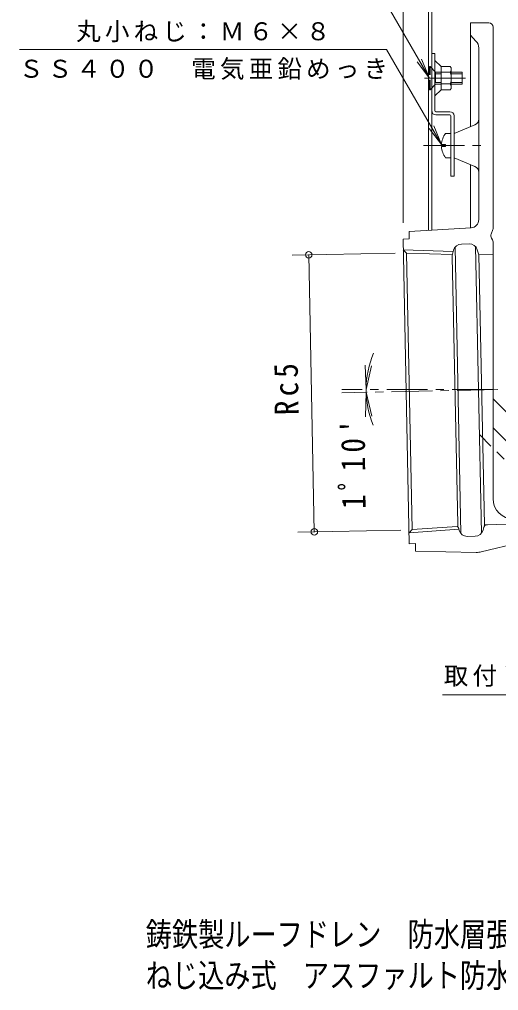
# Model space of a CAD drawing. Units: millimetres at full size, sheet at 1:4; details may follow other scales. Extents: x -442 to 499, y -549 to 529.
# Drawn here: x -407.5 to -173.3, y -549.5 to -74.5 of the extents above; entities that cross this region are included whole.
import ezdxf
from ezdxf.enums import TextEntityAlignment as Align

# ---------------------------------------------------------------- set-up
doc = ezdxf.new("R2010")
doc.units = ezdxf.units.MM
doc.header["$LTSCALE"] = 4
doc.header["$PDMODE"] = 32
doc.header["$PDSIZE"] = 3.2
for name, pattern in [('CHAIN1', [8, 5, -1, 1, -1]), ('DASHED1', [1.8, 1.2, -0.6]), ('DASHED2', [3, 2, -1])]:
    doc.linetypes.add(name, pattern=pattern)
for name, color, linetype, lineweight in [('0-0_通り芯', 4, 'Continuous', 9), ('0-4_その他', 7, 'Continuous', 9), ('0-5_寸法', 7, 'Continuous', 9), ('0-8', 2, 'Continuous', 9), ('0-A', 2, 'Continuous', 9), ('0-F', 7, 'CHAIN1', 9)]:
    doc.layers.add(name, color=color, linetype=linetype, lineweight=lineweight)
doc.layers.add('F-4_F-4ﾚｲﾔ', color=2, linetype='Continuous')
doc.styles.add('ＭＳ ゴシック', font='')
doc.styles.get('ＭＳ ゴシック').set_extended_font_data('MS Gothic')

msp = doc.modelspace()

# ---------------------------------------------------------------- linework, layer by layer
at = {"layer": '0-0_通り芯'}
for p, q in [((-177.977, -76.234), (-186.978, -76.234)), ((-186.978, -126.901), (-186.978, -76.234)), ((-175.977, -78.234), (-175.977, -176.897)), ((-184.321, -85.084), (-186.978, -82.235)), ((-182.977, -88.494), (-182.977, -172.433)), ((-194.978, -130.234), (-184.824, -126.004)), ((-194.978, -142.234), (-194.978, -130.234)), ((-194.978, -142.234), (-184.824, -146.465)), ((-186.978, -176.44), (-186.978, -145.568)), ((-217.053, -178.234), (-186.739, -176.426)), ((-176.977, -180.449), (-176.977, -179.928)), ((-176.79, -179.083), (-176.165, -177.742)), ((-187.584, -184.297), (-191.473, -184.376)), ((-176.709, -181.449), (-176.245, -182.253)), ((-175.977, -183.252), (-175.977, -308.875)), ((-195.271, -187.401), (-195.915, -189.968)), ((-195.903, -190.567), (-195.915, -189.968)), ((-191.644, -325.99), (-194.498, -185.856)), ((-181.647, -325.788), (-184.5, -185.652)), ((-180.23, -321.677), (-182.917, -189.703)), ((-193.239, -321.34), (-195.903, -190.567)), ((-175.977, -260.151), (-162.758, -273.371)), ((-175.977, -274.293), (-131.384, -318.887)), ((-193.212, -322.691), (-193.239, -321.34)), ((-180.873, -324.242), (-180.229, -321.675)), ((-59.827, -318.899), (-180.23, -321.675)), ((-192.479, -324.478), (-192.777, -323.467)), ((-184.672, -327.267), (-188.561, -327.346)), ((-181.718, -334.933), (-154.012, -328.296)), ((-184.272, -335.205), (-213.869, -334.539))]:
    msp.add_line(p, q, dxfattribs=at)
at = {"layer": '0-0_通り芯', "linetype": 'CHAIN1'}
for p, q in [((-209.978, -136.234), (-180.11, -136.234)), ((-173.594, -255.527), (-249.942, -257.081))]:
    msp.add_line(p, q, dxfattribs=at)
at = {"layer": '0-0_通り芯', "color": 6}
for p, q in [((-217.053, -178.234), (-216.978, -181.895)), ((-216.978, -181.895), (-219.977, -181.956)), ((-219.977, -181.956), (-216.943, -330.925)), ((-218.338, -188.765), (-195.79, -189.469)), ((-215.583, -324.054), (-218.338, -188.765)), ((-215.583, -324.054), (-193.46, -322.459)), ((-217.051, -325.641), (-192.655, -323.882)), ((-215.583, -324.054), (-217.051, -325.641))]:
    msp.add_line(p, q, dxfattribs=at)
at = {"layer": '0-0_通り芯', "linetype": 'DASHED2'}
msp.add_line((-182.629, -277.541), (-170.51, -289.66), dxfattribs=at)
at = {"layer": '0-0_通り芯', "color": 6}
for points in [[(-218.338, -188.765), (-219.87, -187.24), (-195.422, -188.004)], [(-213.869, -334.539), (-213.944, -330.864), (-216.943, -330.925)]]:
    msp.add_lwpolyline(points, dxfattribs=at)
at = {"layer": '0-0_通り芯'}
msp.add_lwpolyline([(-183.665, -187.165), (-182.917, -189.703), (-175.977, -189.561)], dxfattribs=at)
for centre, radius, start, end in [((-177.977, -78.234), 2, 0, 90), ((-187.977, -88.494), 5, 0, 43.00085), ((-185.977, -123.234), 3, 292.61953, 0), ((-185.977, -149.234), 3, 0, 67.38047), ((-186.977, -172.433), 4, 273.41452, 0), ((-174.977, -179.928), 2, 155.004, 180), ((-174.977, -180.449), 2, 180, 209.99432), ((-177.977, -176.897), 2, 335.004, 0), ((-191.391, -188.375), 4, 91.16681, 165.9087), ((-187.502, -188.296), 4, 16.4225, 91.16681), ((-177.977, -183.252), 2, 360, 29.99432), ((-165.977, -308.875), 10, 180, 270), ((-194.695, -324.032), 2, 42.11565, 51.86244), ((-194.695, -324.032), 2, 16.42492, 42.11565), ((-178.663, -323.646), 2, 91.10153, 165.91177), ((-188.642, -323.347), 4, 196.42492, 271.16681), ((-184.753, -323.268), 4, 271.16681, 345.91112), ((-184.047, -325.208), 10, 268.71079, 283.4706)]:
    msp.add_arc(centre, radius, start, end, dxfattribs=at)
at = {"layer": '0-4_その他'}
for p, q in [((-219.977, 129.654), (-219.977, -173.956)), ((-274.108, -189.823), (-223.839, -188.799)), ((-266.11, -189.66), (-263.351, -325.105)), ((-238.035, -255.582), (-238.559, -243.594)), ((-238.035, -255.582), (-235.438, -243.867)), ((-238.018, -256.839), (-238.297, -268.835)), ((-238.018, -256.839), (-235.183, -268.499)), ((-271.349, -325.268), (-221.08, -324.244))]:
    msp.add_line(p, q, dxfattribs=at)
msp.add_arc((-192.952, -255.575), 45.084, 156.63402, 202.7846, dxfattribs=at)
for p in [(-266.11, -189.66), (-263.351, -325.105)]:
    msp.add_point(p, dxfattribs=at)
at = {"layer": '0-5_寸法'}
for p, q in [((-207.059, -103.235), (-254.87, -20.423)), ((-228.026, -89.234), (-407.533, -89.234)), ((-201.166, -135.756), (-228.026, -89.234)), ((-207.059, -103.235), (-210.885, -93.996)), ((-207.059, -103.235), (-213.146, -95.301)), ((-201.166, -135.756), (-207.254, -127.822)), ((-201.166, -135.756), (-204.993, -126.517)), ((-200.727, -404.886), (-62.886, -404.886))]:
    msp.add_line(p, q, dxfattribs=at)
at = {"layer": '0-8'}
for p, q in [((-207.578, 78.766), (-207.578, -177.669)), ((-205.977, -177.574), (-205.977, 78.766)), ((-205.977, -95.235), (-205.977, -91.235)), ((-204.377, -91.235), (-205.977, -91.235)), ((-204.377, -119.135), (-204.377, -91.235)), ((-201.377, -97.572), (-204.377, -94.572)), ((-201.377, -97.922), (-201.377, -108.547)), ((-201.377, -108.897), (-204.377, -111.897)), ((-203.877, -119.635), (-197.078, -119.635)), ((-197.078, -121.235), (-203.877, -121.235)), ((-196.578, -121.735), (-196.578, -151.235)), ((-194.978, -121.735), (-194.978, -151.235)), ((-196.578, -151.235), (-194.978, -151.235))]:
    msp.add_line(p, q, dxfattribs=at)
at = {"layer": '0-8', "linetype": 'CHAIN1'}
msp.add_line((-189.453, -103.235), (-210.377, -103.235), dxfattribs=at)
at = {"layer": '0-8'}
for centre, radius, start, end in [((-203.877, -119.135), 2.1, 180, 270), ((-203.877, -119.135), 0.5, 180, 270), ((-197.078, -121.735), 2.1, 0, 90), ((-197.078, -121.735), 0.5, 0, 90)]:
    msp.add_arc(centre, radius, start, end, dxfattribs=at)
at = {"layer": '0-A', "linetype": 'DASHED1'}
for p, q in [((-207.059, -97.585), (-206.759, -97.585)), ((-207.059, -108.885), (-207.059, -97.585)), ((-204.109, -100.235), (-206.759, -97.585)), ((-204.109, -100.235), (-204.109, -106.235)), ((-201.377, -100.235), (-204.109, -100.235)), ((-204.109, -101.105), (-201.377, -101.105)), ((-204.109, -106.235), (-206.759, -108.885)), ((-204.109, -105.365), (-201.377, -105.365)), ((-201.377, -106.235), (-204.109, -106.235))]:
    msp.add_line(p, q, dxfattribs=at)
at = {"layer": '0-A'}
for p, q in [((-196.868, -97.485), (-201.377, -97.485)), ((-201.377, -97.485), (-201.377, -97.922)), ((-196.377, -98.928), (-196.377, -107.541)), ((-196.868, -100.371), (-201.377, -100.371)), ((-196.377, -100.235), (-191.058, -100.235)), ((-196.377, -101.105), (-191.058, -101.105)), ((-191.058, -106.235), (-191.058, -100.235)), ((-196.868, -106.098), (-201.377, -106.098)), ((-201.377, -108.985), (-201.377, -108.547)), ((-196.868, -108.985), (-201.377, -108.985)), ((-196.377, -105.365), (-191.058, -105.365)), ((-196.377, -106.235), (-191.058, -106.235)), ((-199.178, -130.234), (-196.578, -130.234)), ((-201.166, -135.756), (-199.178, -135.756)), ((-201.166, -136.714), (-199.178, -136.714)), ((-199.178, -136.714), (-199.178, -135.756)), ((-199.178, -142.235), (-196.578, -142.235))]:
    msp.add_line(p, q, dxfattribs=at)
at = {"layer": '0-A', "linetype": 'DASHED1'}
msp.add_lwpolyline([(-207.059, -108.885), (-206.759, -108.885), (-206.759, -97.585)], dxfattribs=at)
at = {"layer": '0-A'}
for centre, radius, start, end in [((-198.745, -98.928), 2.368, 322.44278, 37.55722), ((-204.975, -103.235), 8.598, 340.548, 19.452), ((-198.745, -107.541), 2.368, 322.44278, 37.55722), ((-191.178, -136.235), 10, 143.13013, 177.25438), ((-191.178, -136.235), 10, 182.74562, 216.86987)]:
    msp.add_arc(centre, radius, start, end, dxfattribs=at)
at = {"layer": '0-F'}
msp.add_line((-175.977, -255.575), (-249.942, -255.575), dxfattribs=at)

# ---------------------------------------------------------------- texts
at = {"layer": '0-4_その他', "color": 2, "char_height": 11.73, "attachment_point": 7, "style": 'ＭＳ ゴシック'}
for s, insert, rotation in [('\\T1.27;\\W0.9;Rc5', (-270.772, -267.966), 91.167), ("\\T1.28;\\W0.9;1ﾟ10'", (-238.095, -313.949), 90.583)]:
    msp.add_mtext(s, dxfattribs=dict(at, insert=insert, rotation=rotation))
at = {"layer": '0-5_寸法', "char_height": 8.798, "attachment_point": 7, "style": 'ＭＳ ゴシック'}
for s, insert in [('\\T1.17;丸小ねじ：Ｍ６×８', (-379.779, -85.693)), ('\\T1.17;ＳＳ４００\u3000電気亜鉛めっき', (-407.779, -104.091)), ('\\T1.17;取付ピース：ＳＧＨＣ', (-200.07, -400.891))]:
    msp.add_mtext(s, dxfattribs=dict(at, insert=insert))
at = {"layer": 'F-4_F-4ﾚｲﾔ', "style": 'ＭＳ ゴシック', "width": 0.8}
for s, p in [('鋳鉄製ルーフドレン\u3000防水層張掛け幅100mm\u3000よこ引き用\u3000鋼製下地断熱屋根工法用', (-345.753, -531.38)), ('ねじ込み式\u3000アスファルト防水用（キャント付入隅用）\u3000\u3000ＷＨＸＡ－６－１２５－３０', (-345.735, -551.483))]:
    msp.add_text(s, height=11.73, dxfattribs=at).set_placement(p, align=Align.BOTTOM_LEFT)

doc.saveas('drawing.dxf')
